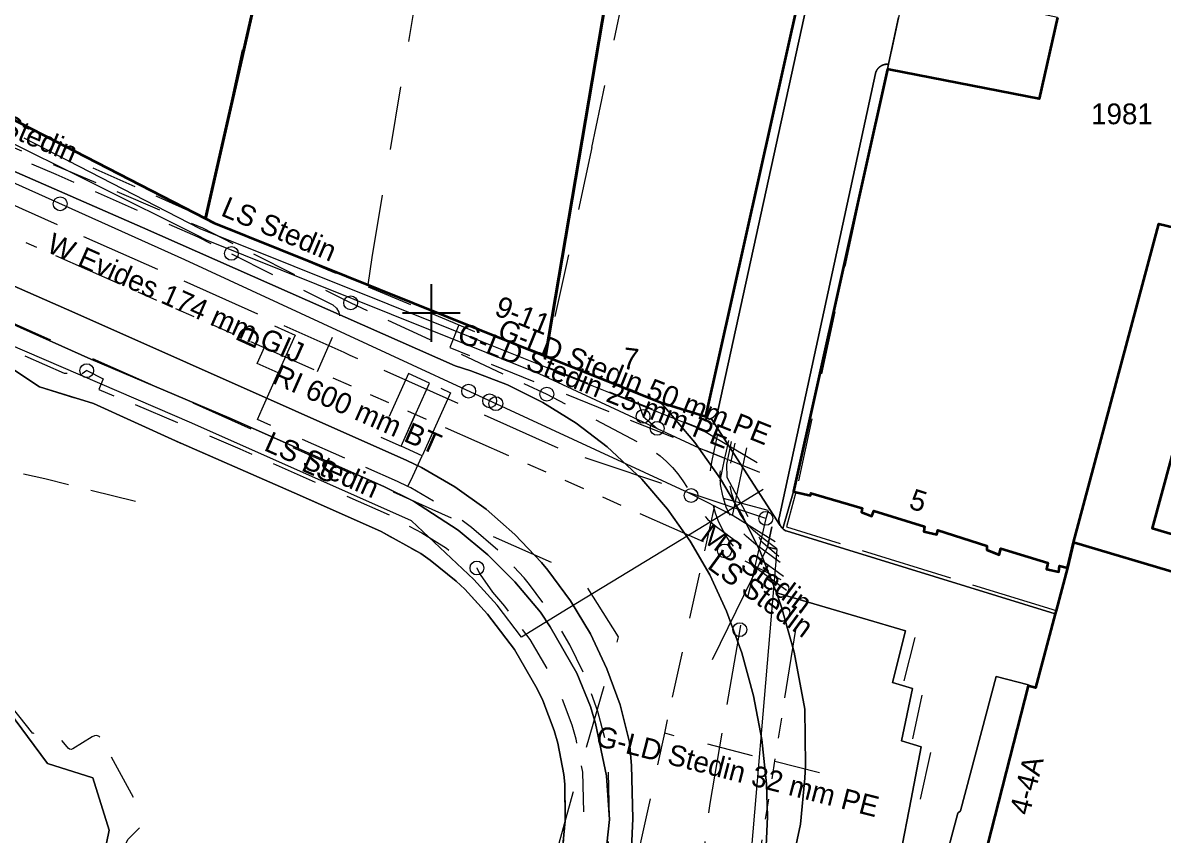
# Model space of a CAD drawing. Header units: metres. Extents: x 104718 to 105139, y 425172 to 425468.
# Drawn here: x 104932.29 to 104981.71, y 425327.38 to 425362.57 of the extents above; entities that cross this region are included whole.
import ezdxf
from ezdxf.enums import TextEntityAlignment as Align

# ---------------------------------------------------------------- set-up
doc = ezdxf.new("R2010")
doc.units = ezdxf.units.M
doc.header["$MEASUREMENT"] = 0
for name, pattern in [('IE-TERREINAFSCHEIDING_KUNSTMATIG-SO', [10, 4, 4, -2]), ('KG-PERCEEL-SO', [19, 5.5, -4, 5.5, -4]), ('KL-GAS_LD-SO', [13, 4, -2, 4, -3]), ('KL-LS-SO', [13, 4, -2, 4, -3]), ('KL-MS-SO', [13, 4, -2, 4, -3]), ('KL-TELECOM-SO', [9, 7, -2]), ('KL-WATER-SO', [9.5, 7, -2.5]), ('RI-GWA-SO', [18.45, 6, -1.8, 1.75, -1.8, 1.75, -1.8, 1.75, -1.8])]:
    doc.linetypes.add(name, pattern=pattern)
for name, color, linetype, lineweight in [('B-OI-KL-DATA_HULPSTUK-S', 90, 'Continuous', 18), ('B-OI-KL-DATA_MANTELBUIS-G', 90, 'Continuous', 18), ('B-OI-KL-DATA_TELECOM-G', 90, 'KL-TELECOM-SO', 18), ('B-OI-KL-DATA_TELECOM-T', 90, 'KL-TELECOM-SO', 18), ('B-OI-KL-ET_HULPSTUK-S', 10, 'Continuous', 18), ('B-OI-KL-ET_LS-G', 190, 'KL-LS-SO', 18), ('B-OI-KL-ET_LS-T', 190, 'KL-LS-SO', 18), ('B-OI-KL-ET_MS-G', 130, 'KL-MS-SO', 18), ('B-OI-KL-ET_MS-T', 130, 'KL-MS-SO', 18), ('B-OI-KL-GAS_LD-G', 50, 'KL-GAS_LD-SO', 18), ('B-OI-KL-GAS_LD-T', 50, 'KL-GAS_LD-SO', 18), ('B-OI-KL-WATER_HULPSTUK-S', 170, 'Continuous', 18), ('B-OI-KL-WATER_TRANSPORTLEIDING-G', 170, 'KL-WATER-SO', 18), ('B-OI-KL-WATER_TRANSPORTLEIDING-T', 170, 'KL-WATER-SO', 18), ('B-OI-RI-GWA_RIOOLLEIDING-G', 30, 'RI-GWA-SO', 18), ('B-OI-RI-GWA_RIOOLLEIDING-T', 30, 'RI-GWA-SO', 18), ('B-OI-RI-GWA_RIOOLPUT-S', 30, 'Continuous', 18), ('B-XX-AL-COORDINAATPUNT-G', 7, 'Continuous', 25), ('B-XX-GR-GROENVOORZIENING-G', 80, 'Continuous', 18), ('B-XX-IE-TERREINAFSCHEIDING_KUNSTMATIG_HEKWERK-G', 20, 'IE-TERREINAFSCHEIDING_KUNSTMATIG-SO', 18), ('B-XX-KG-GRENS_PERCEEL-G', 150, 'KG-PERCEEL-SO', 18), ('B-XX-KG-GRENS_PERCEEL-T', 150, 'KG-PERCEEL-SO', 18), ('B-XX-OG-BEBOUWING-G', 7, 'Continuous', 35), ('B-XX-OG-BEBOUWING_HUISNUMMER-T', 7, 'Continuous', 18), ('B-XX-OG-TERREIN_ERF-G', 7, 'Continuous', 18), ('B-XX-VH-GESLOTENVERHARDING_BETON-G', 10, 'Continuous', 18), ('B-XX-VH-OPENVERHARDING-G', 90, 'Continuous', 18), ('B-XX-VH-OPENVERHARDING_BETONSTRAATSTEEN-G', 90, 'Continuous', 18), ('B-XX-VH-OPENVERHARDING_SIERBESTRATING-G', 90, 'Continuous', 18), ('B-XX-VH-OPENVERHARDING_STRAATBAKSTEEN-G', 90, 'Continuous', 18), ('B-XX-VH-OPENVERHARDING_TEGEL-G', 90, 'Continuous', 18)]:
    doc.layers.add(name, color=color, linetype=linetype, lineweight=lineweight)

msp = doc.modelspace()

# ---------------------------------------------------------------- linework, layer by layer
at = {"layer": 'B-OI-KL-DATA_HULPSTUK-S'}
for centre in [(104933.91, 425354.73), (104951.61, 425346.61), (104952.52, 425346.19), (104952.79, 425346.07), (104959.17, 425345.52), (104959.17, 425345.52), (104959.78, 425345)]:
    msp.add_circle(centre, 0.3, dxfattribs=at)
at = {"layer": 'B-OI-KL-DATA_MANTELBUIS-G', "ltscale": 0.5, "flags": 128}
for points in [[(104899.33, 425371.72), (104900.98, 425371), (104906.94, 425368.4), (104916.6, 425364.18), (104918.8, 425363.25), (104926.62, 425359.95), (104939.84, 425353.37), (104940.24, 425353.17), (104954.65, 425347.38), (104959.78, 425345), (104961.59, 425344.15), (104964.21, 425343.1)], [(104900.96, 425371.02), (104900.98, 425371), (104901.12, 425370.86), (104906.17, 425367.3), (104908.3, 425365.8), (104916.14, 425362.75), (104926.21, 425358.19), (104939.29, 425352.31), (104961.15, 425342.2), (104963.07, 425341.22), (104964.9, 425340.1)], [(104955.92, 425337.19), (104953.9, 425335.95), (104952.85, 425337.34), (104951.84, 425338.45), (104949.13, 425341), (104939.62, 425345.23), (104905.19, 425360.06), (104900.81, 425361.6), (104898.82, 425361.94), (104894.86, 425362.37), (104892.82, 425362.47), (104890.76, 425362.46), (104888.65, 425362.25), (104884.63, 425361.18), (104882.66, 425360.36), (104879.12, 425358.51)], [(104952.2, 425348.75), (104939.98, 425353.64), (104932.35, 425357.57)], [(104961.66, 425344.97), (104952.2, 425348.75)], [(104958.95, 425346.17), (104959.17, 425345.52)], [(104959.17, 425345.52), (104959.78, 425345)], [(104964.11, 425343.5), (104961.66, 425344.97)], [(104964.38, 425342.35), (104961.89, 425340.82)], [(104961.89, 425340.82), (104955.92, 425337.19)], [(104961.89, 425340.82), (104955.92, 425337.19)], [(104964.75, 425340.74), (104964.56, 425339.85)], [(104962.18, 425334.99), (104964.56, 425339.85)], [(104962.25, 425306.06), (104962.83, 425313.58), (104963.52, 425322.6), (104964.98, 425339.75)], [(104964.56, 425339.85), (104964.98, 425339.77)]]:
    msp.add_lwpolyline(points, dxfattribs=at)
at = {"layer": 'B-OI-KL-DATA_TELECOM-G', "ltscale": 0.5, "flags": 128}
for points in [[(104942.67, 425345.85), (104943.36, 425347.4), (104942.45, 425347.81), (104943.19, 425349.45), (104944.1, 425349.04), (104943.36, 425347.4)], [(104949.19, 425342.93), (104949.59, 425343.81), (104948.68, 425344.23), (104949.92, 425346.96), (104949.01, 425347.37), (104947.77, 425344.64), (104948.68, 425344.23), (104949.92, 425346.96), (104950.83, 425346.54), (104949.59, 425343.81)], [(104962.99, 425344.43), (104962.78, 425343.44), (104962.8, 425342.88), (104964.27, 425340.13), (104965.05, 425339.47)], [(104962.99, 425344.43), (104962.78, 425343.44), (104962.8, 425342.88), (104964.27, 425340.13), (104965.05, 425339.47)], [(104964.97, 425339.78), (104964.32, 425340.27), (104963.95, 425340.57), (104963.63, 425340.92), (104963.36, 425341.31), (104963.16, 425341.72), (104963.01, 425342.16), (104962.93, 425342.61), (104962.92, 425343.06), (104962.98, 425343.5), (104963.16, 425344.36)], [(104964.75, 425340.74), (104964.56, 425339.85), (104964.98, 425339.77)], [(104964.75, 425340.74), (104964.56, 425339.85), (104964.98, 425339.77)], [(104964.98, 425339.77), (104964.56, 425339.85), (104964.75, 425340.74)], [(104964.75, 425340.74), (104964.56, 425339.85), (104964.98, 425339.77)], [(104964.75, 425340.74), (104964.56, 425339.85), (104964.98, 425339.77)], [(104964.75, 425340.74), (104964.56, 425339.85), (104964.98, 425339.77)], [(104964.75, 425340.74), (104964.56, 425339.85), (104964.98, 425339.77)], [(104964.75, 425340.74), (104964.56, 425339.85), (104964.98, 425339.77)], [(104964.75, 425340.74), (104964.56, 425339.85), (104964.98, 425339.77)]]:
    msp.add_lwpolyline(points, dxfattribs=at)
at = {"layer": 'B-OI-KL-ET_HULPSTUK-S'}
for centre in [(104941.33, 425352.58), (104946.5, 425350.44), (104935.06, 425347.5), (104955, 425346.48), (104961.25, 425342.09), (104951.97, 425338.95)]:
    msp.add_circle(centre, 0.3, dxfattribs=at)
at = {"layer": 'B-OI-KL-ET_LS-G', "ltscale": 0.5, "flags": 128}
for points in [[(104909.3, 425367.44), (104909.4, 425367.28), (104909.69, 425366.9), (104910.01, 425366.55), (104910.35, 425366.23), (104910.72, 425365.94), (104911.11, 425365.67), (104911.52, 425365.44), (104911.95, 425365.24), (104933.72, 425356.01), (104939.88, 425353.29), (104945.72, 425350.35), (104945.89, 425350.21), (104945.99, 425350.03), (104946.03, 425349.83), (104945.99, 425349.62), (104945.05, 425347.45)], [(104910.02, 425367.14), (104910.3, 425366.82), (104910.62, 425366.52), (104910.96, 425366.24), (104911.32, 425365.99), (104911.71, 425365.77), (104912.1, 425365.59), (104923.69, 425360.66), (104940.07, 425353.68), (104946.5, 425350.44), (104955, 425346.48), (104959.31, 425344.22), (104959.62, 425344.03), (104959.91, 425343.81), (104960.19, 425343.57), (104960.45, 425343.31), (104960.68, 425343.03), (104960.9, 425342.73), (104961.09, 425342.42), (104961.25, 425342.09), (104961.44, 425341.72), (104961.68, 425341.38), (104961.96, 425341.07), (104962.28, 425340.79), (104965.25, 425338.59)], [(104935.32, 425356.29), (104940.39, 425354.03), (104945.79, 425351.75), (104950.91, 425349.6), (104952.76, 425348.82)], [(104921.02, 425353.82), (104921.14, 425353.12), (104934.08, 425347.39), (104934.86, 425347.36)], [(104950.91, 425349.61), (104950.91, 425349.6)], [(104935.06, 425347.5), (104934.86, 425347.36)], [(104935.06, 425347.5), (104935.77, 425347.15), (104935.58, 425346.69), (104941.69, 425344.12), (104948.18, 425341.24), (104949.58, 425340.47), (104950.65, 425339.81), (104951.6, 425338.98), (104951.97, 425338.95)], [(104942.46, 425345.39), (104942.67, 425345.85)], [(104937.18, 425341.83), (104933.24, 425342.81), (104922.76, 425345.13)], [(104948.98, 425342.48), (104948.53, 425342.7), (104942.46, 425345.39)], [(104965.39, 425337.98), (104964.12, 425338.91), (104963.85, 425339.12), (104963.59, 425339.35), (104963.35, 425339.59), (104963.12, 425339.85), (104962.92, 425340.12), (104962.73, 425340.41), (104962.57, 425340.71), (104962.43, 425341.01), (104962.31, 425341.33), (104962.22, 425341.65), (104962.15, 425341.97), (104962.1, 425342.3), (104962.08, 425342.63), (104962.08, 425342.96), (104962.11, 425343.28), (104962.16, 425343.61), (104962.4, 425344.69)], [(104948.98, 425342.48), (104949.19, 425342.93)], [(104957.54, 425325.11), (104957.59, 425325.57), (104957.62, 425325.89), (104957.67, 425327), (104957.72, 425328.11), (104957.67, 425330.34), (104957.6, 425331.25), (104957.21, 425332.73), (104956.68, 425334.2), (104956, 425335.62), (104955.2, 425336.97), (104954.25, 425338.24), (104954.02, 425338.52), (104952.93, 425339.68), (104951.74, 425340.71), (104950.47, 425341.62), (104949.1, 425342.42), (104948.98, 425342.48)], [(104951.97, 425338.95), (104952.11, 425338.67)], [(104952.11, 425338.67), (104952.65, 425337.9), (104953.16, 425337.3), (104954.26, 425335.86), (104955.3, 425334.09), (104955.57, 425333.52), (104956.08, 425332.16), (104956.25, 425331.55), (104956.54, 425330.11), (104956.6, 425327.97), (104956.47, 425326.66), (104956.95, 425326.29)], [(104942.92, 425318.45), (104941.55, 425320.3), (104936.82, 425326.69), (104936.77, 425326.81), (104936.75, 425326.94), (104936.78, 425327.08), (104936.85, 425327.21), (104937.48, 425327.83), (104937.55, 425327.98), (104937.57, 425328.13), (104935.68, 425331.57), (104935.6, 425331.65), (104935.5, 425331.69), (104935.39, 425331.68), (104935.29, 425331.63), (104934.46, 425331.11), (104934.39, 425331.09), (104934.32, 425331.1), (104934.26, 425331.14), (104934.21, 425331.2), (104933.59, 425331.95), (104933.5, 425332.01), (104933.4, 425332.03), (104932.73, 425331.78), (104931.35, 425333.5), (104928.22, 425330.34)]]:
    msp.add_lwpolyline(points, dxfattribs=at)
at = {"layer": 'B-OI-KL-ET_MS-G', "ltscale": 0.5, "flags": 128}
msp.add_lwpolyline([(104965.11, 425339.19), (104964.05, 425339.97), (104963.65, 425340.31), (104963.29, 425340.7), (104963, 425341.13), (104962.77, 425341.59), (104962.62, 425342.08), (104962.53, 425342.57), (104962.51, 425343.07), (104962.58, 425343.57), (104962.78, 425344.52)], dxfattribs=at)
at = {"layer": 'B-OI-KL-GAS_LD-G', "ltscale": 0.5, "flags": 128}
for points in [[(104951.19, 425349.49), (104950.79, 425348.5), (104962.72, 425343.71)], [(104955.14, 425347.8), (104955.08, 425347.64), (104961.92, 425344.89)], [(104962.78, 425344.01), (104962.89, 425344.48)], [(104962.51, 425342.72), (104962.72, 425343.71), (104962.78, 425344.01)], [(104951.44, 425292.33), (104955.06, 425308.81), (104955.4, 425310.35), (104955.71, 425311.77), (104956.02, 425313.17), (104956.3, 425314.44), (104956.74, 425316.46), (104957.29, 425318.98), (104957.5, 425319.94), (104960.11, 425331.79), (104960.28, 425332.59), (104962.36, 425342.04), (104962.51, 425342.72)], [(104964.59, 425341.44), (104962.36, 425342.04)], [(104966.82, 425330.07), (104960.11, 425331.79)]]:
    msp.add_lwpolyline(points, dxfattribs=at)
at = {"layer": 'B-OI-KL-WATER_HULPSTUK-S'}
for centre in [(104964.49, 425341.1), (104963.36, 425336.28)]:
    msp.add_circle(centre, 0.3, dxfattribs=at)
at = {"layer": 'B-OI-KL-WATER_TRANSPORTLEIDING-G', "ltscale": 0.5, "flags": 128}
for points in [[(104964.49, 425341.1), (104957.31, 425343.51), (104955.79, 425344.01), (104946.48, 425348.16), (104946.39, 425348.2), (104946.21, 425348.28), (104932.28, 425354.49), (104931.15, 425355), (104921.63, 425359.23), (104917.03, 425361.29), (104911.18, 425363.9)], [(104964.59, 425341.43), (104964.49, 425341.1)], [(104964.49, 425341.1), (104963.8, 425338.07), (104963.42, 425336.62), (104963.36, 425336.28), (104962.06, 425328.75), (104961.74, 425326.25), (104960.5, 425316.82), (104958.98, 425305.32), (104957.45, 425294.77), (104957.22, 425292.89)]]:
    msp.add_lwpolyline(points, dxfattribs=at)
at = {"layer": 'B-OI-RI-GWA_RIOOLLEIDING-G', "ltscale": 0.5, "flags": 128}
for points in [[(104961.79, 425340.09), (104932.44, 425353.04)], [(104963.65, 425344.15), (104962.91, 425340.67)], [(104965.16, 425338.44), (104963.59, 425339.24)], [(104965.78, 425336.29), (104958.62, 425291.6)]]:
    msp.add_lwpolyline(points, dxfattribs=at)
at = {"layer": 'B-OI-RI-GWA_RIOOLPUT-S'}
msp.add_circle((104962.7, 425339.69), 0.3, dxfattribs=at)
at = {"layer": 'B-XX-AL-COORDINAATPUNT-G', "ltscale": 0.5, "flags": 128}
for points in [[(104950, 425348.75), (104950, 425351.25)], [(104948.75, 425350), (104951.25, 425350)]]:
    msp.add_lwpolyline(points, dxfattribs=at)
at = {"layer": 'B-XX-GR-GROENVOORZIENING-G', "ltscale": 0.5}
for points in [[(104955.604, 425326.032), (104955.8, 425328.002), (104955.776, 425329.582), (104955.742, 425330.003), (104955.47, 425331.365), (104955.316, 425331.905), (104954.828, 425333.205), (104954.587, 425333.717), (104953.593, 425335.415), (104952.422, 425336.956), (104951.443, 425338.027), (104951.076, 425338.374), (104949.95, 425339.288), (104949.536, 425339.576), (104947.825, 425340.525), (104944.285, 425342.111), (104938.9, 425344.462), (104935.347, 425346.077), (104933.02, 425346.793), (104931.646, 425347.714)], [(104927.692, 425338.103), (104933.36, 425330.481), (104935.319, 425329.865), (104936.039, 425327.595), (104935.914, 425327.03)]]:
    msp.add_lwpolyline(points, dxfattribs=at)
at = {"layer": 'B-XX-IE-TERREINAFSCHEIDING_KUNSTMATIG_HEKWERK-G', "ltscale": 0.5, "flags": 128}
for points in [[(104917.251, 425354.136), (104926.25, 425350.081), (104928.038, 425349.321), (104931.646, 425347.714), (104933.02, 425346.793), (104935.347, 425346.077), (104938.9, 425344.462), (104944.285, 425342.111), (104947.825, 425340.525), (104949.536, 425339.576), (104949.95, 425339.288), (104951.076, 425338.374), (104951.443, 425338.027), (104952.422, 425336.956), (104953.593, 425335.415), (104954.587, 425333.717), (104954.828, 425333.205), (104955.316, 425331.905), (104955.47, 425331.365), (104955.742, 425330.003), (104955.776, 425329.582), (104955.8, 425328.002), (104955.604, 425326.032), (104955.235, 425324.128), (104953.096, 425314.302), (104952.751, 425312.309), (104952.153, 425310.481), (104951.846, 425308.511), (104951.446, 425306.62)], [(104965.796, 425342.238), (104965.387, 425340.729), (104977.071, 425337.102)], [(104970.485, 425334.057), (104970.959, 425335.946)], [(104970.86, 425331.543), (104971.271, 425333.44)], [(104971.195, 425328.939), (104971.646, 425330.958)]]:
    msp.add_lwpolyline(points, dxfattribs=at)
at = {"layer": 'B-XX-KG-GRENS_PERCEEL-G', "ltscale": 0.5, "flags": 128}
for points in [[(104940.249, 425354.066), (104946.423, 425383.016)], [(104954.947, 425348.125), (104959.941, 425346.118), (104961.894, 425345.519), (104965.923, 425363.611), (104969.679, 425381.14)], [(104852.163, 425332.006), (104852.36, 425333.089), (104846.957, 425334.24), (104848.052, 425339.321), (104853.31, 425338.262), (104854.075, 425342.396), (104894.37, 425364.047), (104895.449, 425369.921), (104914.527, 425357.252), (104956.374, 425338.678), (104958.097, 425335.972), (104956.128, 425329.207), (104954.311, 425322.734), (104952.84, 425316.888), (104951.846, 425313.21), (104951.473, 425310.275), (104950.285, 425293.415), (104950.047, 425292.861), (104949.493, 425292.227), (104948.621, 425291.594), (104947.592, 425291.119), (104946.879, 425290.169), (104946.008, 425288.665), (104945.136, 425286.845), (104943.869, 425284.945), (104941.968, 425283.045), (104940.305, 425281.699), (104937.929, 425280.433), (104935.552, 425279.641), (104933.018, 425279.245), (104916.796, 425281.135)], [(104947.424, 425352.396), (104950.312, 425369.422)], [(104956.943, 425357.168), (104959.191, 425367.835)], [(104970.499, 425363.98), (104965.796, 425342.238), (104966.421, 425342.092), (104966.445, 425342.196), (104968.671, 425341.547), (104968.64, 425341.369), (104969.086, 425341.191), (104969.176, 425341.423), (104971.373, 425340.745), (104971.341, 425340.537), (104971.894, 425340.408), (104971.937, 425340.59), (104974.074, 425339.913), (104974.072, 425339.734), (104974.605, 425339.52), (104974.668, 425339.788), (104976.716, 425339.171), (104976.654, 425338.903), (104977.188, 425338.779), (104977.221, 425339.046), (104977.563, 425338.955)], [(104927.013, 425360.872), (104940.236, 425354.073)], [(104956.943, 425357.168), (104955.844, 425352.054), (104954.947, 425348.125)], [(104940.236, 425354.073), (104940.249, 425354.066)], [(104940.249, 425354.066), (104940.572, 425353.9), (104947.257, 425351.214)], [(104977.827, 425340.052), (104981.514, 425353.86), (104988.111, 425352.468)], [(104947.257, 425351.214), (104947.424, 425352.396)], [(104947.257, 425351.214), (104954.947, 425348.125)], [(104977.563, 425338.955), (104977.827, 425340.052)], [(104977.563, 425338.955), (104976.183, 425333.757), (104975.856, 425333.85), (104973.777, 425325.713), (104972.245, 425324.478), (104972.097, 425324.569), (104971.417, 425322.194), (104971.744, 425322.071), (104972.441, 425320.367), (104972.348, 425320.01)]]:
    msp.add_lwpolyline(points, dxfattribs=at)
at = {"layer": 'B-XX-OG-BEBOUWING-G', "ltscale": 0.5}
for points in [[(104927.013, 425360.872), (104940.211, 425354.086), (104943.462, 425368.401), (104946.714, 425382.977), (104934.116, 425384.599), (104929.164, 425368.057)], [(104960.562, 425381.283), (104953.907, 425382.019), (104946.714, 425382.977), (104943.462, 425368.401), (104940.211, 425354.086), (104940.572, 425353.9), (104954.947, 425348.125)], [(104960.562, 425381.283), (104954.947, 425348.125), (104959.941, 425346.118), (104961.894, 425345.519), (104965.923, 425363.611), (104969.679, 425381.14), (104963.523, 425381.889), (104963.424, 425380.967)]]:
    msp.add_lwpolyline(points, close=True, dxfattribs=at)
for points in [[(104977.13, 425362.8), (104976.33, 425359.274), (104969.892, 425360.538), (104969.763, 425360.563), (104965.695, 425342.262), (104965.796, 425342.238), (104966.421, 425342.092), (104966.445, 425342.196), (104968.671, 425341.547), (104968.64, 425341.369), (104969.088, 425341.195), (104969.176, 425341.423), (104971.373, 425340.745), (104971.341, 425340.537), (104971.894, 425340.408), (104971.937, 425340.59), (104974.074, 425339.913), (104974.072, 425339.734), (104974.605, 425339.52), (104974.668, 425339.788), (104976.716, 425339.171), (104976.654, 425338.903), (104977.188, 425338.779), (104977.221, 425339.046), (104977.563, 425338.955), (104977.827, 425340.052), (104981.514, 425353.86), (104986.111, 425352.767)], [(104982.895, 425346.779), (104981.228, 425340.672), (104982.89, 425340.178)], [(104982.487, 425338.664), (104977.827, 425340.052), (104977.563, 425338.955), (104977.071, 425337.102), (104977.035, 425336.965), (104976.183, 425333.757), (104975.856, 425333.85), (104973.777, 425325.713), (104972.245, 425324.478), (104972.097, 425324.569), (104971.417, 425322.194), (104971.744, 425322.071), (104972.441, 425320.367), (104972.357, 425320.045), (104972.348, 425320.01), (104979.264, 425317.973), (104979.552, 425317.888), (104979.778, 425318.652), (104983.579, 425317.69)]]:
    msp.add_lwpolyline(points, dxfattribs=at)
at = {"layer": 'B-XX-OG-TERREIN_ERF-G', "ltscale": 0.5}
msp.add_lwpolyline([(104977.13, 425362.8), (104970.686, 425364.2), (104970.53, 425364.234), (104970.273, 425362.932), (104970.244, 425362.798), (104969.826, 425360.854), (104969.811, 425360.783), (104969.763, 425360.563), (104969.892, 425360.538), (104976.33, 425359.274)], close=True, dxfattribs=at)
for points in [[(104986.111, 425352.767), (104981.514, 425353.86), (104977.827, 425340.052), (104982.487, 425338.664)], [(104982.89, 425340.178), (104981.228, 425340.672), (104982.895, 425346.779)]]:
    msp.add_lwpolyline(points, dxfattribs=at)
at = {"layer": 'B-XX-VH-GESLOTENVERHARDING_BETON-G', "ltscale": 0.5}
msp.add_lwpolyline([(104975.856, 425333.85), (104975.866, 425333.89), (104974.478, 425334.256), (104972.923, 425328.431), (104972.808, 425328.333), (104972.315, 425326.5), (104972.382, 425326.38), (104970.82, 425320.452), (104972.357, 425320.045), (104972.441, 425320.367), (104971.744, 425322.071), (104971.417, 425322.194), (104972.097, 425324.569), (104972.245, 425324.478), (104973.777, 425325.713)], close=True, dxfattribs=at)
at = {"layer": 'B-XX-VH-OPENVERHARDING-G', "ltscale": 0.5}
for points in [[(104965.923, 425363.611), (104961.894, 425345.519), (104962.041, 425345.395), (104962.041, 425345.395), (104962.042, 425345.395), (104962.043, 425345.395), (104962.043, 425345.396), (104962.044, 425345.396), (104962.045, 425345.396), (104962.046, 425345.397), (104962.047, 425345.397), (104962.048, 425345.397), (104962.048, 425345.397), (104962.049, 425345.398), (104962.05, 425345.398), (104962.051, 425345.398), (104962.052, 425345.398), (104962.053, 425345.399), (104962.053, 425345.399), (104962.054, 425345.399), (104962.055, 425345.399), (104962.056, 425345.4), (104962.057, 425345.4), (104962.057, 425345.4), (104962.058, 425345.401), (104962.059, 425345.401), (104962.06, 425345.401), (104962.061, 425345.401), (104962.062, 425345.402), (104962.062, 425345.402), (104962.063, 425345.402), (104962.064, 425345.403), (104962.065, 425345.403), (104962.066, 425345.403), (104962.066, 425345.403), (104962.067, 425345.404), (104962.068, 425345.404), (104962.069, 425345.404), (104962.07, 425345.405), (104962.07, 425345.405), (104962.071, 425345.405), (104962.072, 425345.405), (104962.073, 425345.406), (104962.074, 425345.406), (104962.074, 425345.406), (104962.075, 425345.407), (104962.076, 425345.407), (104962.077, 425345.407), (104962.078, 425345.408), (104962.078, 425345.408), (104962.079, 425345.408), (104962.08, 425345.409), (104962.081, 425345.409), (104962.082, 425345.409), (104962.082, 425345.41), (104962.083, 425345.41), (104962.084, 425345.41), (104962.085, 425345.411), (104962.086, 425345.411), (104962.086, 425345.411), (104962.087, 425345.412), (104962.088, 425345.412), (104962.089, 425345.412), (104962.09, 425345.413), (104962.09, 425345.413), (104962.091, 425345.413), (104962.092, 425345.414), (104962.093, 425345.414), (104962.094, 425345.414), (104962.094, 425345.415), (104962.095, 425345.415), (104962.096, 425345.415), (104962.097, 425345.416), (104962.098, 425345.416), (104962.098, 425345.416), (104962.099, 425345.417), (104962.1, 425345.417), (104962.101, 425345.417), (104962.101, 425345.418), (104962.102, 425345.418), (104962.103, 425345.419), (104962.104, 425345.419), (104962.105, 425345.419), (104962.105, 425345.42), (104962.106, 425345.42), (104962.107, 425345.42), (104962.108, 425345.421), (104962.108, 425345.421), (104962.109, 425345.422), (104962.11, 425345.422), (104962.111, 425345.422), (104962.112, 425345.423), (104962.112, 425345.423), (104962.113, 425345.423), (104962.114, 425345.424), (104962.115, 425345.424), (104962.115, 425345.425), (104962.116, 425345.425), (104962.117, 425345.425), (104962.118, 425345.426), (104962.118, 425345.426), (104962.119, 425345.427), (104962.12, 425345.427), (104962.12, 425345.427), (104962.125, 425345.429), (104962.129, 425345.432), (104962.134, 425345.434), (104962.138, 425345.436), (104962.143, 425345.439), (104962.147, 425345.441), (104962.151, 425345.444), (104962.156, 425345.447), (104962.16, 425345.449), (104962.164, 425345.452), (104962.169, 425345.454), (104962.173, 425345.457), (104962.177, 425345.46), (104962.182, 425345.463), (104962.186, 425345.466), (104962.19, 425345.469), (104962.194, 425345.471), (104962.198, 425345.474), (104962.202, 425345.477), (104962.207, 425345.48), (104962.211, 425345.484), (104962.215, 425345.487), (104962.219, 425345.49), (104962.223, 425345.493), (104962.227, 425345.496), (104962.23, 425345.499), (104962.234, 425345.503), (104962.238, 425345.506), (104962.242, 425345.509), (104962.246, 425345.513), (104962.25, 425345.516), (104962.253, 425345.52), (104962.257, 425345.523), (104962.261, 425345.527), (104962.264, 425345.53), (104962.268, 425345.534), (104962.271, 425345.538), (104962.275, 425345.541), (104962.279, 425345.545), (104962.282, 425345.549), (104962.285, 425345.552), (104962.289, 425345.556), (104962.292, 425345.56), (104962.296, 425345.564), (104962.299, 425345.568), (104962.302, 425345.572), (104962.305, 425345.576), (104962.309, 425345.58), (104962.312, 425345.583), (104962.315, 425345.588), (104962.318, 425345.592), (104962.321, 425345.596), (104962.324, 425345.6), (104962.327, 425345.604), (104962.33, 425345.608), (104962.333, 425345.612), (104962.336, 425345.616), (104962.338, 425345.621), (104962.341, 425345.625), (104962.344, 425345.629), (104962.347, 425345.634), (104962.349, 425345.638), (104962.352, 425345.642), (104962.355, 425345.647), (104962.357, 425345.651), (104962.36, 425345.655), (104962.362, 425345.66), (104962.365, 425345.664), (104962.367, 425345.669), (104962.369, 425345.673), (104962.372, 425345.678), (104962.374, 425345.682), (104962.376, 425345.687), (104962.378, 425345.692), (104962.38, 425345.696), (104962.383, 425345.701), (104962.385, 425345.706), (104962.387, 425345.71), (104962.389, 425345.715), (104962.391, 425345.72), (104962.392, 425345.724), (104962.394, 425345.729), (104962.396, 425345.734), (104962.398, 425345.739), (104962.4, 425345.743), (104962.401, 425345.748), (104962.403, 425345.753), (104962.404, 425345.758), (104962.406, 425345.763), (104962.407, 425345.768), (104962.409, 425345.773), (104962.41, 425345.777), (104962.412, 425345.782), (104962.413, 425345.787), (104962.414, 425345.792), (104962.416, 425345.797), (104962.417, 425345.802), (104962.418, 425345.807), (104962.419, 425345.812), (104962.419, 425345.812), (104967.447, 425368.777)], [(104967.447, 425368.777), (104962.419, 425345.812), (104962.419, 425345.812), (104962.418, 425345.807), (104962.417, 425345.802), (104962.416, 425345.797), (104962.414, 425345.792), (104962.413, 425345.787), (104962.412, 425345.782), (104962.41, 425345.777), (104962.409, 425345.773), (104962.407, 425345.768), (104962.406, 425345.763), (104962.404, 425345.758), (104962.403, 425345.753), (104962.401, 425345.748), (104962.4, 425345.743), (104962.398, 425345.739), (104962.396, 425345.734), (104962.394, 425345.729), (104962.392, 425345.724), (104962.391, 425345.72), (104962.389, 425345.715), (104962.387, 425345.71), (104962.385, 425345.706), (104962.383, 425345.701), (104962.38, 425345.696), (104962.378, 425345.692), (104962.376, 425345.687), (104962.374, 425345.682), (104962.372, 425345.678), (104962.369, 425345.673), (104962.367, 425345.669), (104962.365, 425345.664), (104962.362, 425345.66), (104962.36, 425345.655), (104962.357, 425345.651), (104962.355, 425345.647), (104962.352, 425345.642), (104962.349, 425345.638), (104962.347, 425345.634), (104962.344, 425345.629), (104962.341, 425345.625), (104962.338, 425345.621), (104962.336, 425345.616), (104962.333, 425345.612), (104962.33, 425345.608), (104962.327, 425345.604), (104962.324, 425345.6), (104962.321, 425345.596), (104962.318, 425345.592), (104962.315, 425345.588), (104962.312, 425345.583), (104962.309, 425345.58), (104962.305, 425345.576), (104962.302, 425345.572), (104962.299, 425345.568), (104962.296, 425345.564), (104962.292, 425345.56), (104962.289, 425345.556), (104962.285, 425345.552), (104962.282, 425345.549), (104962.279, 425345.545), (104962.275, 425345.541), (104962.271, 425345.538), (104962.268, 425345.534), (104962.264, 425345.53), (104962.261, 425345.527), (104962.257, 425345.523), (104962.253, 425345.52), (104962.25, 425345.516), (104962.246, 425345.513), (104962.242, 425345.509), (104962.238, 425345.506), (104962.234, 425345.503), (104962.23, 425345.499), (104962.227, 425345.496), (104962.223, 425345.493), (104962.219, 425345.49), (104962.215, 425345.487), (104962.211, 425345.484), (104962.207, 425345.48), (104962.202, 425345.477), (104962.198, 425345.474), (104962.194, 425345.471), (104962.19, 425345.469), (104962.186, 425345.466), (104962.182, 425345.463), (104962.177, 425345.46), (104962.173, 425345.457), (104962.169, 425345.454), (104962.164, 425345.452), (104962.16, 425345.449), (104962.156, 425345.447), (104962.151, 425345.444), (104962.147, 425345.441), (104962.143, 425345.439), (104962.138, 425345.436), (104962.134, 425345.434), (104962.129, 425345.432), (104962.125, 425345.429), (104962.12, 425345.427), (104962.12, 425345.427), (104965.117, 425340.797), (104965.117, 425340.797), (104965.115, 425340.8), (104965.114, 425340.803), (104965.112, 425340.806), (104965.111, 425340.809), (104965.109, 425340.812), (104965.108, 425340.815), (104965.106, 425340.818), (104965.105, 425340.821), (104965.103, 425340.824), (104965.102, 425340.827), (104965.101, 425340.831), (104965.099, 425340.834), (104965.098, 425340.837), (104965.097, 425340.84), (104965.095, 425340.843), (104965.094, 425340.846), (104965.093, 425340.849), (104965.092, 425340.852), (104965.09, 425340.856), (104965.089, 425340.859), (104965.088, 425340.862), (104965.087, 425340.865), (104965.086, 425340.868), (104965.085, 425340.871), (104965.083, 425340.875), (104965.082, 425340.878), (104965.081, 425340.881), (104965.08, 425340.884), (104965.079, 425340.888), (104965.078, 425340.891), (104965.077, 425340.894), (104965.076, 425340.897), (104965.075, 425340.901), (104965.074, 425340.904), (104965.074, 425340.907), (104965.073, 425340.91), (104965.072, 425340.914), (104965.071, 425340.917), (104965.07, 425340.92), (104965.069, 425340.923), (104965.069, 425340.927), (104965.068, 425340.93), (104965.067, 425340.933), (104965.066, 425340.937), (104965.066, 425340.94), (104965.065, 425340.943), (104965.065, 425340.947), (104965.064, 425340.95), (104965.063, 425340.953), (104965.063, 425340.957), (104965.062, 425340.96), (104965.062, 425340.963), (104965.061, 425340.967), (104965.061, 425340.97), (104965.06, 425340.973), (104965.06, 425340.977), (104965.059, 425340.98), (104965.059, 425340.984), (104965.059, 425340.987), (104965.058, 425340.99), (104965.058, 425340.994), (104965.057, 425340.997), (104965.057, 425341), (104965.057, 425341.004), (104965.057, 425341.007), (104965.056, 425341.011), (104965.056, 425341.014), (104965.056, 425341.017), (104965.056, 425341.021), (104965.056, 425341.024), (104965.056, 425341.027), (104965.056, 425341.031), (104965.055, 425341.034), (104965.055, 425341.038), (104965.055, 425341.041), (104965.055, 425341.044), (104965.055, 425341.048), (104965.055, 425341.051), (104965.055, 425341.055), (104965.055, 425341.058), (104965.056, 425341.061), (104965.056, 425341.065), (104965.056, 425341.068), (104965.056, 425341.071), (104965.056, 425341.075), (104965.056, 425341.078), (104965.057, 425341.082), (104965.057, 425341.085), (104965.057, 425341.088), (104965.057, 425341.092), (104965.058, 425341.095), (104965.058, 425341.098), (104965.058, 425341.102), (104965.059, 425341.105), (104965.059, 425341.109), (104965.06, 425341.112), (104965.06, 425341.115), (104965.061, 425341.119), (104965.061, 425341.122), (104965.061, 425341.122), (104969.238, 425360.367), (104969.238, 425360.367), (104969.24, 425360.374), (104969.241, 425360.38), (104969.243, 425360.387), (104969.245, 425360.393), (104969.247, 425360.4), (104969.249, 425360.406), (104969.251, 425360.412), (104969.253, 425360.419), (104969.255, 425360.425), (104969.258, 425360.432), (104969.26, 425360.438), (104969.263, 425360.444), (104969.265, 425360.45), (104969.268, 425360.457), (104969.271, 425360.463), (104969.273, 425360.469), (104969.276, 425360.475), (104969.279, 425360.481), (104969.282, 425360.487), (104969.285, 425360.493), (104969.289, 425360.499), (104969.292, 425360.505), (104969.295, 425360.511), (104969.299, 425360.517), (104969.302, 425360.522), (104969.306, 425360.528), (104969.309, 425360.534), (104969.313, 425360.54), (104969.317, 425360.545), (104969.321, 425360.551), (104969.325, 425360.556), (104969.329, 425360.562), (104969.333, 425360.567), (104969.337, 425360.572), (104969.341, 425360.578), (104969.345, 425360.583), (104969.35, 425360.588), (104969.354, 425360.593), (104969.359, 425360.598), (104969.363, 425360.603), (104969.368, 425360.608), (104969.372, 425360.613), (104969.377, 425360.618), (104969.382, 425360.623), (104969.387, 425360.627), (104969.392, 425360.632), (104969.397, 425360.637), (104969.402, 425360.641), (104969.407, 425360.646), (104969.412, 425360.65), (104969.417, 425360.654), (104969.422, 425360.659), (104969.428, 425360.663), (104969.433, 425360.667), (104969.438, 425360.671), (104969.444, 425360.675), (104969.449, 425360.679), (104969.455, 425360.683), (104969.46, 425360.687), (104969.466, 425360.69), (104969.472, 425360.694), (104969.477, 425360.697), (104969.483, 425360.701), (104969.489, 425360.704), (104969.495, 425360.708), (104969.501, 425360.711), (104969.507, 425360.714), (104969.513, 425360.717), (104969.519, 425360.72), (104969.525, 425360.723), (104969.531, 425360.726), (104969.537, 425360.729), (104969.543, 425360.732), (104969.55, 425360.734), (104969.556, 425360.737), (104969.562, 425360.739), (104969.568, 425360.742), (104969.575, 425360.744), (104969.581, 425360.746), (104969.587, 425360.749), (104969.594, 425360.751), (104969.6, 425360.753), (104969.607, 425360.755), (104969.613, 425360.756), (104969.62, 425360.758), (104969.626, 425360.76), (104969.633, 425360.761), (104969.64, 425360.763), (104969.646, 425360.764), (104969.653, 425360.766), (104969.659, 425360.767), (104969.666, 425360.768), (104969.673, 425360.769), (104969.679, 425360.77), (104969.686, 425360.771), (104969.693, 425360.772), (104969.7, 425360.773), (104969.706, 425360.773), (104969.713, 425360.774), (104969.713, 425360.774), (104969.811, 425360.783), (104969.826, 425360.854), (104970.244, 425362.798)], [(104957.386, 425324.98), (104957.708, 425328.052), (104957.589, 425329.948), (104957.102, 425332.214), (104956.887, 425332.956), (104956.306, 425334.39), (104955.149, 425336.398), (104954.718, 425337.04), (104953.618, 425338.346), (104952.442, 425339.527), (104951.159, 425340.59), (104949.217, 425341.84), (104947.933, 425342.485), (104941.233, 425345.463), (104935.24, 425348), (104922.554, 425353.671)], [(104931.646, 425347.714), (104933.02, 425346.793), (104935.347, 425346.077), (104938.9, 425344.462), (104944.285, 425342.111), (104947.825, 425340.525), (104949.536, 425339.576), (104949.95, 425339.288), (104951.076, 425338.374), (104951.443, 425338.027), (104952.422, 425336.956), (104953.593, 425335.415), (104954.587, 425333.717), (104954.828, 425333.205), (104955.316, 425331.905), (104955.47, 425331.365), (104955.742, 425330.003), (104955.776, 425329.582), (104955.8, 425328.002), (104955.604, 425326.032)], [(104972.315, 425326.5), (104972.808, 425328.333), (104972.923, 425328.431), (104974.478, 425334.256), (104975.866, 425333.89), (104975.856, 425333.85), (104976.183, 425333.757), (104977.035, 425336.965), (104965.369, 425340.557), (104965.369, 425340.557), (104965.367, 425340.558), (104965.366, 425340.558), (104965.364, 425340.559), (104965.363, 425340.56), (104965.361, 425340.561), (104965.359, 425340.562), (104965.358, 425340.562), (104965.356, 425340.563), (104965.354, 425340.564), (104965.353, 425340.565), (104965.351, 425340.565), (104965.35, 425340.566), (104965.348, 425340.567), (104965.347, 425340.568), (104965.345, 425340.569), (104965.343, 425340.57), (104965.342, 425340.57), (104965.34, 425340.571), (104965.339, 425340.572), (104965.337, 425340.573), (104965.335, 425340.574), (104965.334, 425340.575), (104965.332, 425340.575), (104965.331, 425340.576), (104965.329, 425340.577), (104965.328, 425340.578), (104965.326, 425340.579), (104965.325, 425340.58), (104965.323, 425340.581), (104965.321, 425340.582), (104965.32, 425340.582), (104965.318, 425340.583), (104965.317, 425340.584), (104965.315, 425340.585), (104965.314, 425340.586), (104965.312, 425340.587), (104965.311, 425340.588), (104965.309, 425340.589), (104965.308, 425340.59), (104965.306, 425340.591), (104965.305, 425340.592), (104965.303, 425340.593), (104965.302, 425340.594), (104965.3, 425340.595), (104965.299, 425340.596), (104965.297, 425340.597), (104965.296, 425340.598), (104965.294, 425340.599), (104965.293, 425340.6), (104965.291, 425340.601), (104965.29, 425340.602), (104965.288, 425340.603), (104965.287, 425340.604), (104965.285, 425340.605), (104965.284, 425340.606), (104965.282, 425340.607), (104965.281, 425340.608), (104965.28, 425340.609), (104965.278, 425340.61), (104965.277, 425340.611), (104965.275, 425340.612), (104965.274, 425340.613), (104965.272, 425340.614), (104965.271, 425340.615), (104965.269, 425340.616), (104965.268, 425340.617), (104965.267, 425340.618), (104965.265, 425340.619), (104965.264, 425340.62), (104965.262, 425340.621), (104965.261, 425340.623), (104965.26, 425340.624), (104965.258, 425340.625), (104965.257, 425340.626), (104965.255, 425340.627), (104965.254, 425340.628), (104965.253, 425340.629), (104965.251, 425340.63), (104965.25, 425340.631), (104965.248, 425340.633), (104965.247, 425340.634), (104965.246, 425340.635), (104965.244, 425340.636), (104965.243, 425340.637), (104965.242, 425340.638), (104965.24, 425340.639), (104965.239, 425340.641), (104965.238, 425340.642), (104965.236, 425340.643), (104965.235, 425340.644), (104965.234, 425340.645), (104965.232, 425340.647), (104965.231, 425340.648), (104965.23, 425340.649), (104965.228, 425340.65), (104965.227, 425340.651), (104965.226, 425340.653), (104965.224, 425340.654), (104965.223, 425340.655), (104965.223, 425340.655), (104965.222, 425340.656), (104965.22, 425340.657), (104965.219, 425340.659), (104965.218, 425340.66), (104965.217, 425340.661), (104965.215, 425340.663), (104965.214, 425340.664), (104965.213, 425340.665), (104965.211, 425340.666), (104965.21, 425340.668), (104965.209, 425340.669), (104965.208, 425340.67), (104965.206, 425340.672), (104965.205, 425340.673), (104965.204, 425340.674), (104965.203, 425340.675), (104965.202, 425340.677), (104965.2, 425340.678), (104965.199, 425340.679), (104965.198, 425340.681), (104965.197, 425340.682), (104965.195, 425340.683), (104965.194, 425340.685), (104965.193, 425340.686), (104965.192, 425340.687), (104965.191, 425340.689), (104965.19, 425340.69), (104965.188, 425340.692), (104965.187, 425340.693), (104965.186, 425340.694), (104965.185, 425340.696), (104965.184, 425340.697), (104965.183, 425340.698), (104965.181, 425340.7), (104965.18, 425340.701), (104965.179, 425340.703), (104965.178, 425340.704), (104965.177, 425340.705), (104965.176, 425340.707), (104965.175, 425340.708), (104965.173, 425340.71), (104965.172, 425340.711), (104965.171, 425340.712), (104965.17, 425340.714), (104965.169, 425340.715), (104965.168, 425340.717), (104965.167, 425340.718), (104965.166, 425340.719), (104965.165, 425340.721), (104965.164, 425340.722), (104965.163, 425340.724), (104965.161, 425340.725), (104965.16, 425340.727), (104965.159, 425340.728), (104965.158, 425340.73), (104965.157, 425340.731), (104965.156, 425340.733), (104965.155, 425340.734), (104965.154, 425340.735), (104965.153, 425340.737), (104965.152, 425340.738), (104965.151, 425340.74), (104965.15, 425340.741), (104965.149, 425340.743), (104965.148, 425340.744), (104965.147, 425340.746), (104965.146, 425340.747), (104965.145, 425340.749), (104965.144, 425340.75), (104965.143, 425340.752), (104965.142, 425340.753), (104965.141, 425340.755), (104965.14, 425340.756), (104965.139, 425340.758), (104965.138, 425340.759), (104965.137, 425340.761), (104965.136, 425340.763), (104965.135, 425340.764), (104965.135, 425340.766), (104965.134, 425340.767), (104965.133, 425340.769), (104965.132, 425340.77), (104965.131, 425340.772), (104965.13, 425340.773), (104965.129, 425340.775), (104965.128, 425340.776), (104965.127, 425340.778), (104965.126, 425340.78), (104965.126, 425340.781), (104965.125, 425340.783), (104965.124, 425340.784), (104965.123, 425340.786), (104965.122, 425340.787), (104965.121, 425340.789), (104965.12, 425340.791), (104965.12, 425340.792), (104965.119, 425340.794), (104965.118, 425340.795), (104965.117, 425340.797), (104965.117, 425340.797), (104962.12, 425345.427), (104962.12, 425345.427), (104962.119, 425345.427), (104962.118, 425345.426), (104962.118, 425345.426), (104962.117, 425345.425), (104962.116, 425345.425), (104962.115, 425345.425), (104962.115, 425345.424), (104962.114, 425345.424), (104962.113, 425345.423), (104962.112, 425345.423), (104962.112, 425345.423), (104962.111, 425345.422), (104962.11, 425345.422), (104962.109, 425345.422), (104962.108, 425345.421), (104962.108, 425345.421), (104962.107, 425345.42), (104962.106, 425345.42), (104962.105, 425345.42), (104962.105, 425345.419), (104962.104, 425345.419), (104962.103, 425345.419), (104962.102, 425345.418), (104962.101, 425345.418), (104962.101, 425345.417), (104962.1, 425345.417), (104962.099, 425345.417), (104962.098, 425345.416), (104962.098, 425345.416), (104962.097, 425345.416), (104962.096, 425345.415), (104962.095, 425345.415), (104962.094, 425345.415), (104962.094, 425345.414), (104962.093, 425345.414), (104962.092, 425345.414), (104962.091, 425345.413), (104962.09, 425345.413), (104962.09, 425345.413), (104962.089, 425345.412), (104962.088, 425345.412), (104962.087, 425345.412), (104962.086, 425345.411), (104962.086, 425345.411), (104962.085, 425345.411), (104962.084, 425345.41), (104962.083, 425345.41), (104962.082, 425345.41), (104962.082, 425345.409), (104962.081, 425345.409), (104962.08, 425345.409), (104962.079, 425345.408), (104962.078, 425345.408), (104962.078, 425345.408), (104962.077, 425345.407), (104962.076, 425345.407), (104962.075, 425345.407), (104962.074, 425345.406), (104962.074, 425345.406), (104962.073, 425345.406), (104962.072, 425345.405), (104962.071, 425345.405), (104962.07, 425345.405), (104962.07, 425345.405), (104962.069, 425345.404), (104962.068, 425345.404), (104962.067, 425345.404), (104962.066, 425345.403), (104962.066, 425345.403), (104962.065, 425345.403), (104962.064, 425345.403), (104962.063, 425345.402), (104962.062, 425345.402), (104962.062, 425345.402), (104962.061, 425345.401), (104962.06, 425345.401), (104962.059, 425345.401), (104962.058, 425345.401), (104962.057, 425345.4), (104962.057, 425345.4), (104962.056, 425345.4), (104962.055, 425345.399), (104962.054, 425345.399), (104962.053, 425345.399), (104962.053, 425345.399), (104962.052, 425345.398), (104962.051, 425345.398), (104962.05, 425345.398), (104962.049, 425345.398), (104962.048, 425345.397), (104962.048, 425345.397), (104962.047, 425345.397), (104962.046, 425345.397), (104962.045, 425345.396), (104962.044, 425345.396), (104962.043, 425345.396), (104962.043, 425345.395), (104962.042, 425345.395), (104962.041, 425345.395), (104962.041, 425345.395), (104961.894, 425345.519), (104959.941, 425346.118), (104961.412, 425344.394), (104962.527, 425342.82), (104963.507, 425341.159), (104964.241, 425339.662), (104964.954, 425337.87), (104970.547, 425336.227), (104969.98, 425333.992), (104970.852, 425333.734), (104970.364, 425331.469), (104971.223, 425331.2), (104970.786, 425328.938), (104970.309, 425326.474)], [(104970.309, 425326.474), (104970.786, 425328.938), (104971.223, 425331.2), (104970.364, 425331.469), (104970.852, 425333.734), (104969.98, 425333.992), (104970.547, 425336.227), (104964.954, 425337.87), (104965.163, 425337.252), (104965.711, 425335.299), (104966.173, 425332.839), (104966.211, 425330.404), (104966.186, 425329.844), (104965.996, 425327.848), (104965.522, 425325.613)]]:
    msp.add_lwpolyline(points, dxfattribs=at)
msp.add_lwpolyline([(104969.763, 425360.563), (104969.811, 425360.783), (104969.713, 425360.774), (104969.713, 425360.774), (104969.706, 425360.773), (104969.7, 425360.773), (104969.693, 425360.772), (104969.686, 425360.771), (104969.679, 425360.77), (104969.673, 425360.769), (104969.666, 425360.768), (104969.659, 425360.767), (104969.653, 425360.766), (104969.646, 425360.764), (104969.64, 425360.763), (104969.633, 425360.761), (104969.626, 425360.76), (104969.62, 425360.758), (104969.613, 425360.756), (104969.607, 425360.755), (104969.6, 425360.753), (104969.594, 425360.751), (104969.587, 425360.749), (104969.581, 425360.746), (104969.575, 425360.744), (104969.568, 425360.742), (104969.562, 425360.739), (104969.556, 425360.737), (104969.55, 425360.734), (104969.543, 425360.732), (104969.537, 425360.729), (104969.531, 425360.726), (104969.525, 425360.723), (104969.519, 425360.72), (104969.513, 425360.717), (104969.507, 425360.714), (104969.501, 425360.711), (104969.495, 425360.708), (104969.489, 425360.704), (104969.483, 425360.701), (104969.477, 425360.697), (104969.472, 425360.694), (104969.466, 425360.69), (104969.46, 425360.687), (104969.455, 425360.683), (104969.449, 425360.679), (104969.444, 425360.675), (104969.438, 425360.671), (104969.433, 425360.667), (104969.428, 425360.663), (104969.422, 425360.659), (104969.417, 425360.654), (104969.412, 425360.65), (104969.407, 425360.646), (104969.402, 425360.641), (104969.397, 425360.637), (104969.392, 425360.632), (104969.387, 425360.627), (104969.382, 425360.623), (104969.377, 425360.618), (104969.372, 425360.613), (104969.368, 425360.608), (104969.363, 425360.603), (104969.359, 425360.598), (104969.354, 425360.593), (104969.35, 425360.588), (104969.345, 425360.583), (104969.341, 425360.578), (104969.337, 425360.572), (104969.333, 425360.567), (104969.329, 425360.562), (104969.325, 425360.556), (104969.321, 425360.551), (104969.317, 425360.545), (104969.313, 425360.54), (104969.309, 425360.534), (104969.306, 425360.528), (104969.302, 425360.522), (104969.299, 425360.517), (104969.295, 425360.511), (104969.292, 425360.505), (104969.289, 425360.499), (104969.285, 425360.493), (104969.282, 425360.487), (104969.279, 425360.481), (104969.276, 425360.475), (104969.273, 425360.469), (104969.271, 425360.463), (104969.268, 425360.457), (104969.265, 425360.45), (104969.263, 425360.444), (104969.26, 425360.438), (104969.258, 425360.432), (104969.255, 425360.425), (104969.253, 425360.419), (104969.251, 425360.412), (104969.249, 425360.406), (104969.247, 425360.4), (104969.245, 425360.393), (104969.243, 425360.387), (104969.241, 425360.38), (104969.24, 425360.374), (104969.238, 425360.367), (104969.238, 425360.367), (104965.061, 425341.122), (104965.061, 425341.122), (104965.061, 425341.119), (104965.06, 425341.115), (104965.06, 425341.112), (104965.059, 425341.109), (104965.059, 425341.105), (104965.058, 425341.102), (104965.058, 425341.098), (104965.058, 425341.095), (104965.057, 425341.092), (104965.057, 425341.088), (104965.057, 425341.085), (104965.057, 425341.082), (104965.056, 425341.078), (104965.056, 425341.075), (104965.056, 425341.071), (104965.056, 425341.068), (104965.056, 425341.065), (104965.056, 425341.061), (104965.055, 425341.058), (104965.055, 425341.055), (104965.055, 425341.051), (104965.055, 425341.048), (104965.055, 425341.044), (104965.055, 425341.041), (104965.055, 425341.038), (104965.055, 425341.034), (104965.056, 425341.031), (104965.056, 425341.027), (104965.056, 425341.024), (104965.056, 425341.021), (104965.056, 425341.017), (104965.056, 425341.014), (104965.056, 425341.011), (104965.057, 425341.007), (104965.057, 425341.004), (104965.057, 425341), (104965.057, 425340.997), (104965.058, 425340.994), (104965.058, 425340.99), (104965.059, 425340.987), (104965.059, 425340.984), (104965.059, 425340.98), (104965.06, 425340.977), (104965.06, 425340.973), (104965.061, 425340.97), (104965.061, 425340.967), (104965.062, 425340.963), (104965.062, 425340.96), (104965.063, 425340.957), (104965.063, 425340.953), (104965.064, 425340.95), (104965.065, 425340.947), (104965.065, 425340.943), (104965.066, 425340.94), (104965.066, 425340.937), (104965.067, 425340.933), (104965.068, 425340.93), (104965.069, 425340.927), (104965.069, 425340.923), (104965.07, 425340.92), (104965.071, 425340.917), (104965.072, 425340.914), (104965.073, 425340.91), (104965.074, 425340.907), (104965.074, 425340.904), (104965.075, 425340.901), (104965.076, 425340.897), (104965.077, 425340.894), (104965.078, 425340.891), (104965.079, 425340.888), (104965.08, 425340.884), (104965.081, 425340.881), (104965.082, 425340.878), (104965.083, 425340.875), (104965.085, 425340.871), (104965.086, 425340.868), (104965.087, 425340.865), (104965.088, 425340.862), (104965.089, 425340.859), (104965.09, 425340.856), (104965.092, 425340.852), (104965.093, 425340.849), (104965.094, 425340.846), (104965.095, 425340.843), (104965.097, 425340.84), (104965.098, 425340.837), (104965.099, 425340.834), (104965.101, 425340.831), (104965.102, 425340.827), (104965.103, 425340.824), (104965.105, 425340.821), (104965.106, 425340.818), (104965.108, 425340.815), (104965.109, 425340.812), (104965.111, 425340.809), (104965.112, 425340.806), (104965.114, 425340.803), (104965.115, 425340.8), (104965.117, 425340.797), (104965.117, 425340.797), (104965.118, 425340.795), (104965.119, 425340.794), (104965.12, 425340.792), (104965.12, 425340.791), (104965.121, 425340.789), (104965.122, 425340.787), (104965.123, 425340.786), (104965.124, 425340.784), (104965.125, 425340.783), (104965.126, 425340.781), (104965.126, 425340.78), (104965.127, 425340.778), (104965.128, 425340.776), (104965.129, 425340.775), (104965.13, 425340.773), (104965.131, 425340.772), (104965.132, 425340.77), (104965.133, 425340.769), (104965.134, 425340.767), (104965.135, 425340.766), (104965.135, 425340.764), (104965.136, 425340.763), (104965.137, 425340.761), (104965.138, 425340.759), (104965.139, 425340.758), (104965.14, 425340.756), (104965.141, 425340.755), (104965.142, 425340.753), (104965.143, 425340.752), (104965.144, 425340.75), (104965.145, 425340.749), (104965.146, 425340.747), (104965.147, 425340.746), (104965.148, 425340.744), (104965.149, 425340.743), (104965.15, 425340.741), (104965.151, 425340.74), (104965.152, 425340.738), (104965.153, 425340.737), (104965.154, 425340.735), (104965.155, 425340.734), (104965.156, 425340.733), (104965.157, 425340.731), (104965.158, 425340.73), (104965.159, 425340.728), (104965.16, 425340.727), (104965.161, 425340.725), (104965.163, 425340.724), (104965.164, 425340.722), (104965.165, 425340.721), (104965.166, 425340.719), (104965.167, 425340.718), (104965.168, 425340.717), (104965.169, 425340.715), (104965.17, 425340.714), (104965.171, 425340.712), (104965.172, 425340.711), (104965.173, 425340.71), (104965.175, 425340.708), (104965.176, 425340.707), (104965.177, 425340.705), (104965.178, 425340.704), (104965.179, 425340.703), (104965.18, 425340.701), (104965.181, 425340.7), (104965.183, 425340.698), (104965.184, 425340.697), (104965.185, 425340.696), (104965.186, 425340.694), (104965.187, 425340.693), (104965.188, 425340.692), (104965.19, 425340.69), (104965.191, 425340.689), (104965.192, 425340.687), (104965.193, 425340.686), (104965.194, 425340.685), (104965.195, 425340.683), (104965.197, 425340.682), (104965.198, 425340.681), (104965.199, 425340.679), (104965.2, 425340.678), (104965.202, 425340.677), (104965.203, 425340.675), (104965.204, 425340.674), (104965.205, 425340.673), (104965.206, 425340.672), (104965.208, 425340.67), (104965.209, 425340.669), (104965.21, 425340.668), (104965.211, 425340.666), (104965.213, 425340.665), (104965.214, 425340.664), (104965.215, 425340.663), (104965.217, 425340.661), (104965.218, 425340.66), (104965.219, 425340.659), (104965.22, 425340.657), (104965.222, 425340.656), (104965.223, 425340.655), (104965.223, 425340.655), (104965.695, 425342.262)], close=True, dxfattribs=at)
at = {"layer": 'B-XX-VH-OPENVERHARDING_BETONSTRAATSTEEN-G', "ltscale": 0.5}
msp.add_lwpolyline([(104935.914, 425327.03), (104936.039, 425327.595), (104935.319, 425329.865), (104933.36, 425330.481), (104927.692, 425338.103)], dxfattribs=at)
at = {"layer": 'B-XX-VH-OPENVERHARDING_SIERBESTRATING-G', "ltscale": 0.5}
for points in [[(104964.478, 425326.26), (104964.557, 425328.188), (104964.514, 425329.6), (104964.317, 425331.519), (104963.961, 425333.414), (104963.449, 425335.274), (104962.786, 425337.085), (104962.069, 425338.648), (104961.215, 425340.12), (104960.227, 425341.505), (104959.112, 425342.792), (104957.619, 425344.193), (104956.264, 425345.223), (104954.819, 425346.121), (104953.295, 425346.879), (104951.707, 425347.492), (104951.028, 425347.703), (104937.47, 425353.703), (104925.409, 425358.978)], [(104919.814, 425356.468), (104934.546, 425350.002), (104948.935, 425343.611), (104949.569, 425343.3), (104951.01, 425342.464), (104952.364, 425341.494), (104953.619, 425340.398), (104954.763, 425339.188), (104955.037, 425338.861), (104956.028, 425337.521), (104956.885, 425336.093), (104957.601, 425334.589), (104958.17, 425333.023), (104958.586, 425331.41), (104958.664, 425330.389), (104958.722, 425328.099), (104958.621, 425325.811)]]:
    msp.add_lwpolyline(points, dxfattribs=at)
at = {"layer": 'B-XX-VH-OPENVERHARDING_STRAATBAKSTEEN-G', "ltscale": 0.5}
for points in [[(104965.522, 425325.613), (104965.996, 425327.848), (104966.186, 425329.844), (104966.211, 425330.404), (104966.173, 425332.839), (104965.711, 425335.299), (104965.163, 425337.252), (104964.954, 425337.87), (104964.241, 425339.662), (104963.507, 425341.159), (104962.527, 425342.82), (104961.412, 425344.394), (104959.941, 425346.118), (104954.947, 425348.125), (104940.572, 425353.9), (104940.211, 425354.086), (104927.013, 425360.872)], [(104925.409, 425358.978), (104937.47, 425353.703), (104951.028, 425347.703), (104951.707, 425347.492), (104953.295, 425346.879), (104954.819, 425346.121), (104956.264, 425345.223), (104957.619, 425344.193), (104959.112, 425342.792), (104960.227, 425341.505), (104961.215, 425340.12), (104962.069, 425338.648), (104962.786, 425337.085), (104963.449, 425335.274), (104963.961, 425333.414), (104964.317, 425331.519), (104964.514, 425329.6), (104964.557, 425328.188), (104964.478, 425326.26)], [(104958.621, 425325.811), (104958.722, 425328.099), (104958.664, 425330.389), (104958.586, 425331.41), (104958.17, 425333.023), (104957.601, 425334.589), (104956.885, 425336.093), (104956.028, 425337.521), (104955.037, 425338.861), (104954.763, 425339.188), (104953.619, 425340.398), (104952.364, 425341.494), (104951.01, 425342.464), (104949.569, 425343.3), (104948.935, 425343.611), (104934.546, 425350.002), (104919.814, 425356.468)], [(104922.554, 425353.671), (104935.24, 425348), (104941.233, 425345.463), (104947.933, 425342.485), (104949.217, 425341.84), (104951.159, 425340.59), (104952.442, 425339.527), (104953.618, 425338.346), (104954.718, 425337.04), (104955.149, 425336.398), (104956.306, 425334.39), (104956.887, 425332.956), (104957.102, 425332.214), (104957.589, 425329.948), (104957.708, 425328.052), (104957.386, 425324.98)]]:
    msp.add_lwpolyline(points, dxfattribs=at)
at = {"layer": 'B-XX-VH-OPENVERHARDING_TEGEL-G', "ltscale": 0.5}
msp.add_lwpolyline([(104971.341, 425340.537), (104971.373, 425340.745), (104969.176, 425341.423), (104969.088, 425341.195), (104968.64, 425341.369), (104968.671, 425341.547), (104966.445, 425342.196), (104966.421, 425342.092), (104965.796, 425342.238), (104965.695, 425342.262), (104965.223, 425340.655), (104965.223, 425340.655), (104965.224, 425340.654), (104965.226, 425340.653), (104965.227, 425340.651), (104965.228, 425340.65), (104965.23, 425340.649), (104965.231, 425340.648), (104965.232, 425340.647), (104965.234, 425340.645), (104965.235, 425340.644), (104965.236, 425340.643), (104965.238, 425340.642), (104965.239, 425340.641), (104965.24, 425340.639), (104965.242, 425340.638), (104965.243, 425340.637), (104965.244, 425340.636), (104965.246, 425340.635), (104965.247, 425340.634), (104965.248, 425340.633), (104965.25, 425340.631), (104965.251, 425340.63), (104965.253, 425340.629), (104965.254, 425340.628), (104965.255, 425340.627), (104965.257, 425340.626), (104965.258, 425340.625), (104965.26, 425340.624), (104965.261, 425340.623), (104965.262, 425340.621), (104965.264, 425340.62), (104965.265, 425340.619), (104965.267, 425340.618), (104965.268, 425340.617), (104965.269, 425340.616), (104965.271, 425340.615), (104965.272, 425340.614), (104965.274, 425340.613), (104965.275, 425340.612), (104965.277, 425340.611), (104965.278, 425340.61), (104965.28, 425340.609), (104965.281, 425340.608), (104965.282, 425340.607), (104965.284, 425340.606), (104965.285, 425340.605), (104965.287, 425340.604), (104965.288, 425340.603), (104965.29, 425340.602), (104965.291, 425340.601), (104965.293, 425340.6), (104965.294, 425340.599), (104965.296, 425340.598), (104965.297, 425340.597), (104965.299, 425340.596), (104965.3, 425340.595), (104965.302, 425340.594), (104965.303, 425340.593), (104965.305, 425340.592), (104965.306, 425340.591), (104965.308, 425340.59), (104965.309, 425340.589), (104965.311, 425340.588), (104965.312, 425340.587), (104965.314, 425340.586), (104965.315, 425340.585), (104965.317, 425340.584), (104965.318, 425340.583), (104965.32, 425340.582), (104965.321, 425340.582), (104965.323, 425340.581), (104965.325, 425340.58), (104965.326, 425340.579), (104965.328, 425340.578), (104965.329, 425340.577), (104965.331, 425340.576), (104965.332, 425340.575), (104965.334, 425340.575), (104965.335, 425340.574), (104965.337, 425340.573), (104965.339, 425340.572), (104965.34, 425340.571), (104965.342, 425340.57), (104965.343, 425340.57), (104965.345, 425340.569), (104965.347, 425340.568), (104965.348, 425340.567), (104965.35, 425340.566), (104965.351, 425340.565), (104965.353, 425340.565), (104965.354, 425340.564), (104965.356, 425340.563), (104965.358, 425340.562), (104965.359, 425340.562), (104965.361, 425340.561), (104965.363, 425340.56), (104965.364, 425340.559), (104965.366, 425340.558), (104965.367, 425340.558), (104965.369, 425340.557), (104965.369, 425340.557), (104977.035, 425336.965), (104977.071, 425337.102), (104977.563, 425338.955), (104977.221, 425339.046), (104977.188, 425338.779), (104976.654, 425338.903), (104976.716, 425339.171), (104974.668, 425339.788), (104974.605, 425339.52), (104974.072, 425339.734), (104974.074, 425339.913), (104971.937, 425340.59), (104971.894, 425340.408)], close=True, dxfattribs=at)

# ---------------------------------------------------------------- texts
at = {"layer": 'B-OI-KL-DATA_TELECOM-T'}
msp.add_text('D', height=0.9, rotation=65.7142, dxfattribs=at).set_placement((104942.082, 425348.963), align=Align.MIDDLE_CENTER)
at = {"layer": 'B-OI-KL-ET_LS-T'}
for s, rotation, p in [('LS Stedin', 336.9197, (104932.198, 425357.915)), ('LS Stedin', 337.1094, (104943.405, 425353.636)), ('LS Stedin', 336.0703, (104945.264, 425343.42)), ('LS', -23.9012, (104945.167, 425343.304)), ('LS Stedin', -36.2147, (104964.276, 425337.791))]:
    msp.add_text(s, height=0.9, rotation=rotation, dxfattribs=at).set_placement(p, align=Align.MIDDLE_CENTER)
at = {"layer": 'B-OI-KL-ET_MS-T'}
msp.add_text('MS Stedin', height=0.9, rotation=-36.3475, dxfattribs=at).set_placement((104964.1, 425338.928), align=Align.MIDDLE_CENTER)
at = {"layer": 'B-OI-KL-GAS_LD-T'}
for s, rotation, p in [('G-LD Stedin 50 mm PE', 338.0976, (104958.802, 425347.017)), ('G-LD Stedin 25 mm PE', 338.1241, (104957.057, 425346.857)), ('G-LD Stedin 32 mm PE', -14.3773, (104963.264, 425330.145))]:
    msp.add_text(s, height=0.9, rotation=rotation, dxfattribs=at).set_placement(p, align=Align.MIDDLE_CENTER)
at = {"layer": 'B-OI-KL-WATER_TRANSPORTLEIDING-T'}
msp.add_text('W Evides 174 mm GIJ', height=0.9, rotation=-24.0273, dxfattribs=at).set_placement((104938.915, 425350.645), align=Align.MIDDLE_CENTER)
at = {"layer": 'B-OI-RI-GWA_RIOOLLEIDING-T'}
msp.add_text('RI 600 mm BT', height=0.9, rotation=-23.8083, dxfattribs=at).set_placement((104946.788, 425345.824), align=Align.MIDDLE_CENTER)
at = {"layer": 'B-XX-KG-GRENS_PERCEEL-T'}
msp.add_text('1981', height=0.9, dxfattribs=at).set_placement((104979.923, 425358.624), align=Align.MIDDLE_CENTER)
at = {"layer": 'B-XX-OG-BEBOUWING_HUISNUMMER-T'}
for s, rotation, p in [('9-11', 338, (104953.963, 425349.894)), ('7', 353.1, (104958.641, 425348.025)), ('5', 342.1, (104971.098, 425341.876)), ('4-4A', 75.7, (104975.788, 425329.542))]:
    msp.add_text(s, height=0.9, rotation=rotation, dxfattribs=at).set_placement(p, align=Align.MIDDLE_CENTER)

doc.saveas('drawing.dxf')
